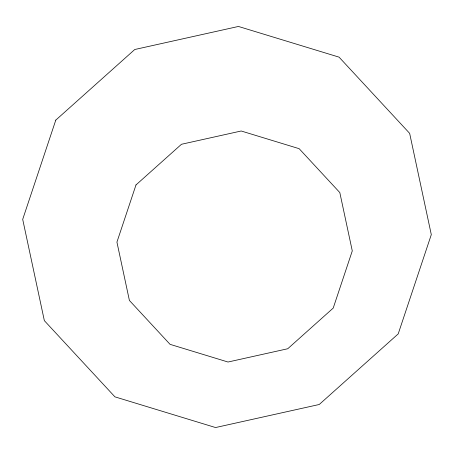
<?xml version="1.0" encoding="UTF-8"?>
<svg xmlns="http://www.w3.org/2000/svg" width="454" height="454" viewBox="0 0 454 454"><rect width="100%" height="100%" fill="white"/><g stroke="black" fill="none" stroke-linecap="round" stroke-linejoin="round"><path stroke-width="0.68" d="M55.791 120.106L22.7 219.356L44.35 320.649L114.936 396.853L215.554 427.543L319.236 404.497L398.209 333.894L431.3 234.644L409.65 133.351L339.064 57.147L238.446 26.457L134.764 49.503L55.791 120.106M135.99 184.943L116.928 242.107L129.401 300.452L170.057 344.342L228.016 362.025L287.734 348.751L333.219 308.079L352.281 250.914L339.813 192.57L299.152 148.679L241.199 130.996L181.475 144.27L135.99 184.943"/></g></svg>
